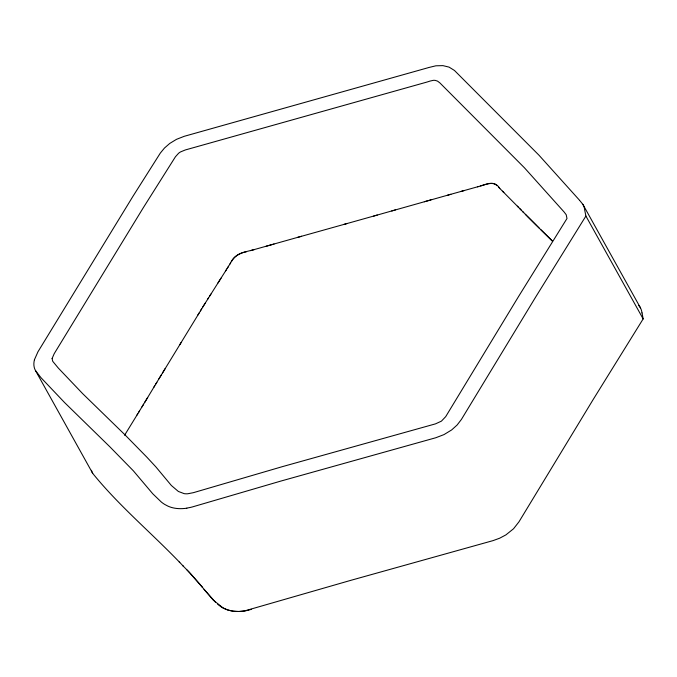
<?xml version="1.0" encoding="UTF-8"?>
<svg xmlns="http://www.w3.org/2000/svg" width="677" height="677" viewBox="0 0 677 677"><rect width="100%" height="100%" fill="white"/><g stroke="black" fill="none" stroke-linecap="round" stroke-linejoin="round"><path stroke-width="1.02" d="M34.409 359.775L37.971 351.769L132.853 196.482L160.331 153.07L164.486 148.026L169.749 143.439L176.494 139.335L184.271 136.297L427.796 67.81A30.812 20.496 -29.1 0 0 428.423 67.607L435.87 65.804L442.944 65.635L449.063 67.116L454.453 70.459L539.01 155.236L579.52 200.231M144.641 402.519L154.813 385.653M153.797 387.337L156.852 382.285M147.696 397.458L138.658 412.344M155.828 383.969L161.244 375.05M158.892 378.908L205.123 303.262M141.967 406.919L143.617 404.203M179.862 344.593L181.191 342.418M582.829 204.268A29.568 19.675 -29.1 0 1 584.708 210.056L585.893 216.048L535.727 296.958L461.418 419.418L457.11 425.021L451.652 429.937L443.994 434.6L435.793 437.748L280.633 481.135L194.087 506.438A42.169 28.053 -29.1 0 1 190.457 507.411L186.844 508.114M642.05 312.909L643.15 318.918L592.984 399.828L518.954 521.849L513.538 528.762L505.905 534.889L499.651 538.215L493.051 540.618L350.424 580.451L244.702 610.891L238.871 611.483L232.905 611.179L227.557 609.918L222.936 607.861L213.238 600.067L202.313 587.213M162.565 372.875L165.222 368.525M136.999 415.052L139.487 410.981M197.802 315.093L199.089 312.986M137.829 413.698L124.568 435.26M200.384 310.887L201.678 308.788M231.509 261.525C235.596 252.876 246.326 251.827 254.374 249.559M230.028 263.903C232.99 257.192 239.277 252.733 246.504 251.742M202.821 306.943L221.024 278.154M230.764 262.718L225.534 271.028M227.04 268.659L228.538 266.281M207.433 299.581L208.601 297.736M217.935 283.02L226.287 269.844M209.76 295.9L210.928 294.055M251.345 609.308C240.183 613.04 226.6 612.423 217.622 604.096M391.755 210.953L450.907 194.274M301.595 236.256L250.439 250.651M266.179 246.25L274.05 244.033M377.275 215.049L343.586 224.51M373.653 216.073L395.376 209.929M447.59 195.204L464.202 190.55M297.66 237.365L347.394 223.444M460.876 191.481L477.488 186.827C484.85 184.973 494.659 179.473 499.804 188.468M424.327 201.738L430.97 199.867M480.552 185.972C485.874 184.745 492.543 180.708 497.104 185.743M477.488 186.827L478.715 186.48M215.421 602.132L204.022 589.396M522.856 211.757L539.027 227.929M541.041 229.875L552.237 240.927M538.02 226.956L552.508 241.215M537.022 225.983L527.002 216.022M502.503 191.185L521.197 210.056M498.458 187.106L503.849 192.547M517.346 206.138L518.692 207.5M519.53 208.355L523.685 212.612M183.374 566.251C153.738 534.779 119.956 507.056 92.724 473.409L35.466 370.539A27.757 18.465 -29.1 0 1 34.434 359.775M186.987 569.949L182.858 565.718M186.471 569.416L188.02 571.007M525.344 214.313L526.173 215.168M187.504 570.474L190.076 573.131M179.244 562.02L179.76 562.553M188.536 571.532L202.025 586.849M190.584 573.664L200.595 585.038M579.842 200.612L582.787 204.293M638.699 305.412L640.044 307.163A29.568 19.675 -29.1 0 1 641.965 312.935M200.883 585.402L202.601 587.577M35.466 370.539L40.942 377.648L64.577 402.561L109.953 446.888L133.327 470.786L152.74 493.753L161.278 501.995A59.415 39.528 -29.1 0 0 164.739 504.441L167.972 506.142A38.174 25.396 -29.1 0 0 186.827 508.199M583.168 204.911L640.501 307.917M585.893 216.048L643.15 318.918M92.715 473.418A27.757 18.465 -29.1 0 1 91.844 471.463M91.657 470.879A27.757 18.465 -29.1 0 1 91.497 470.287M52.095 358.539L52.747 361.34L58.315 368.068L82.602 393.582L124.576 434.439L146.824 457.127L155.854 466.876L171.349 485.477L178.373 491.46L184.169 493.635A17.12 11.391 -29.1 0 0 187.707 493.77L193.368 492.678L282.191 466.698L435.472 423.87L441.421 421.145L445.703 416.643L518.751 296.204L566.987 218.502L566.217 214.744L564.059 211.935L524.413 167.761L439.847 82.873L437.545 81.13L435.277 80.402A8.826 5.873 -29.1 0 0 433.255 80.351L430.022 81.079A66.659 44.343 -29.1 0 1 426.358 82.23L185.312 149.955L180.505 151.936A10.417 6.931 -29.1 0 0 178.567 153.29L175.428 156.776L143.118 208.017L54.202 353.682L52.095 358.539"/></g></svg>
